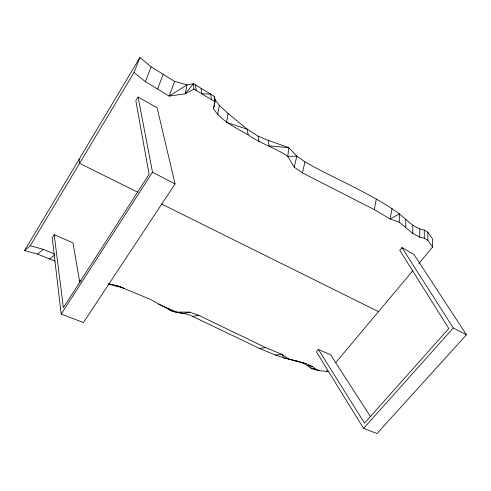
<?xml version="1.0" encoding="UTF-8"?>
<svg xmlns="http://www.w3.org/2000/svg" width="491" height="491" viewBox="0 0 491 491"><rect width="100%" height="100%" fill="white"/><g stroke="black" fill="none" stroke-linecap="round" stroke-linejoin="round"><path stroke-width="0.74" d="M418.841 263.501L432.62 247.065L427.882 240.345L424.285 238.209L424.292 230.052C414.091 228.358 407.088 219.993 399.398 213.849C370.232 192.699 336.108 179.743 304.985 161.889L296.846 156.12L288.782 147.65L268.141 140.316L258.07 136.148L247.243 129.231L228.088 113.501L219.348 105.35L215.205 99.931L214.193 96.261L193.454 83.66L187.046 84.888L169.107 96.076L145.373 81.666L134.037 72.459L139.929 57.496L151.142 66.807L174.649 81.432L187.046 84.888L185.138 93.873L169.107 96.076L174.649 81.432M424.285 238.209L419.774 237.141L419.805 228.966M419.774 237.141L412.778 233.409L412.857 225.203M412.778 233.409L405.689 227.585L405.812 219.348M405.689 227.585L399.232 222.116L399.398 213.849L390.142 219.011L374.277 209.62L302.407 172.869L294.201 167.155L287.781 156.334C275.242 147.73 260.439 143.654 248.121 134.798C235.631 127.605 221.693 121.369 213.56 108.836L215.205 99.931L213.56 108.836M228.088 113.501L226.572 122.376L247.243 129.231L248.121 134.798M217.746 114.25L219.348 105.35M392.057 208.595L390.142 219.011L399.232 222.116M374.277 209.62L376.309 199.088M302.407 172.869L304.985 161.889M294.201 167.155L296.846 156.12L287.781 156.334L288.782 147.65L269.197 145.895L268.141 140.316M157.611 88.84L163.264 74.092M145.373 81.666L151.142 66.807M54.918 261.12L37.562 254.086L24.55 250.6L139.929 57.496M24.55 250.6L30.203 245.77L134.037 72.459M54.17 234.686L52.236 237.865L61.197 314.117L83.464 322.532L175.054 183.916L157.132 107.842L138.088 96.972L135.823 100.686L149.086 174.25L63.388 307.667L54.17 234.686L72.969 242.849L79.843 282.908M61.197 314.117L152.505 172.243L138.088 96.972M318.383 349.463L316.425 351.851L363.573 428.41L377.051 433.504L466.45 334.776L413.981 254.455L401.957 247.587L399.735 250.293L448.811 328.528L364.531 423.119L318.383 349.463L330.621 354.778L370.49 416.669M335.721 362.646L412.931 270.547M363.573 428.41L453.31 327.97L401.957 247.587M37.562 254.086L43.374 249.354L54.078 253.853M49.456 259.027L54.82 254.878M193.884 89.037L185.138 93.873L193.454 83.66L193.884 89.037L214.819 101.668L214.193 96.261M326.368 370.981L328.35 371.442L319.377 370.73L315.695 369.195L312.749 366.74L306.016 363.622L288.837 358.982L281.895 354.355L265.766 347.64L198.616 315.253L189.532 312.129L183.757 313.411L172.341 311.404L150.037 299.222L117.594 285.817L108.45 283.798M168.634 308.986C175.594 314.044 185.254 312.116 192.76 316.486L198.616 315.253M192.76 316.486L259.444 348.414L265.766 347.64M259.444 348.414L275.476 355.036L281.895 354.355L283.798 357.853L306.016 363.622M189.532 312.129L176.57 312.098L158.513 304.156M300.854 362.456C306.66 363.696 310.287 369.631 316.376 369.68M107.94 284.099L120.528 286.719M288.837 358.982L283.798 357.853L275.476 355.036M291.998 360.013L297.098 361.161M307.55 365.55L312.749 366.74M310.49 367.986L315.695 369.195M314.148 369.502L319.377 370.73M30.203 245.77L43.374 249.354M113.881 285.412L124.168 288.242M79.137 280.232L81.168 281.061M137.989 192.325L79.585 163.35L79.106 159.287M161.355 203.918L378.487 311.638M152.505 172.243L175.054 183.916M453.31 327.97L466.45 334.776M424.292 230.052L427.864 232.2L432.565 238.945L432.62 247.065M258.07 136.148L259.039 141.733M211.363 99.587L210.768 94.18L201.605 93.695L201.095 88.306M195.657 85.004L196.112 90.381M427.864 232.2L427.882 240.345"/></g></svg>
